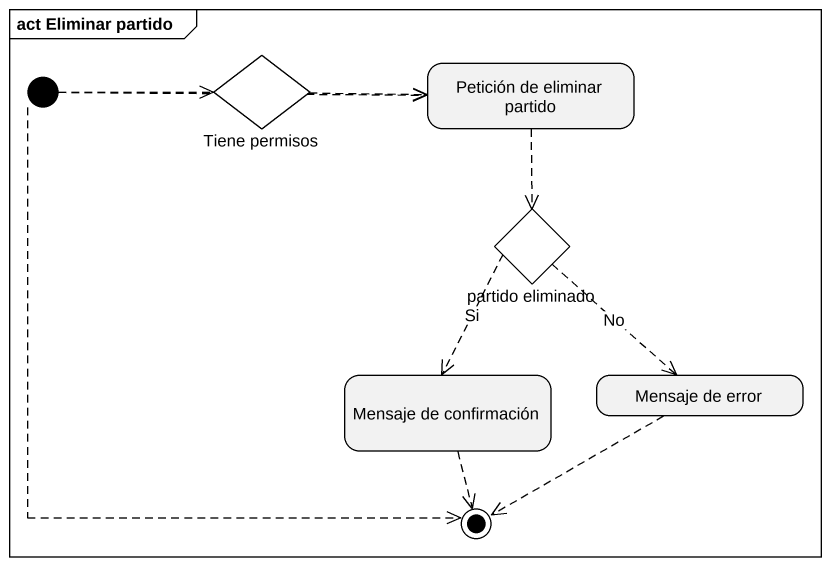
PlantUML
@startuml
mainframe act Eliminar partido
hide empty description
state initial1 <<start>>
state "Tiene permisos" as Tiene_permisos <<choice>>
state "Petición de eliminar partido" as Petición_de_eliminar_partido
state "partido eliminado" as partido_eliminado <<choice>>
state "Mensaje de confirmación" as Mensaje_de_confirmación
state "Mensaje de error" as Mensaje_de_error
state final1 <<end>>
initial1 -right[dashed]-> Tiene_permisos
initial1 -right[dashed]-> Petición_de_eliminar_partido
initial1 -[dashed]-> final1
Tiene_permisos -right[dashed]-> Petición_de_eliminar_partido
Petición_de_eliminar_partido -[dashed]-> partido_eliminado
partido_eliminado -[dashed]-> Mensaje_de_confirmación : Si
partido_eliminado -[dashed]-> Mensaje_de_error : No
Mensaje_de_confirmación -[dashed]-> final1
Mensaje_de_error -left[dashed]-> final1
@enduml
